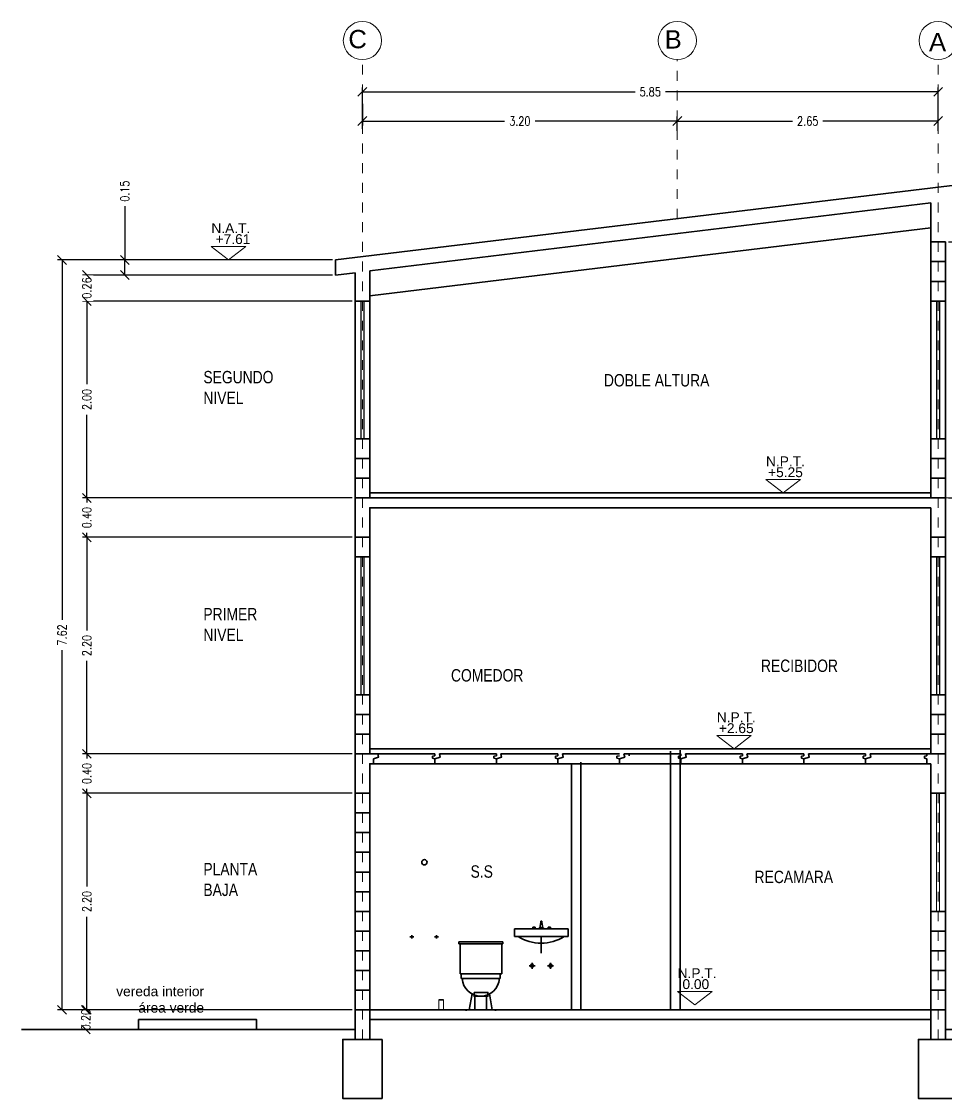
# Model space of a CAD drawing. Header units: metres. Extents: x -255 to -21, y -382 to -241.
# Drawn here: x -216.11 to -206.72, y -343 to -332.06 of the extents above; entities that cross this region are included whole.
import ezdxf
from ezdxf.enums import TextEntityAlignment as Align

# ---------------------------------------------------------------- set-up
doc = ezdxf.new("R2010")
doc.units = ezdxf.units.M
doc.header["$LTSCALE"] = 5
doc.header["$MEASUREMENT"] = 0
for name, pattern in [('CENTER2', [1.125, 0.75, -0.125, 0.125, -0.125]), ('DASHDOT', [1, 0.5, -0.25, 0, -0.25]), ('PHANTOM2', [1.25, 0.625, -0.125, 0.125, -0.125, 0.125, -0.125])]:
    doc.linetypes.add(name, pattern=pattern)
doc.layers.get('0').update_dxf_attribs({"color": 30})
for name, color, linetype, lineweight in [('A-ANNO-DIMS', 3, 'Continuous', 18), ('A-ANNO-SYMB', 3, 'Continuous', 18), ('A-ANNO-TEXT', 3, 'Continuous', 18), ('A-ELEV-MBE1', 7, 'Continuous', 35), ('A-FLOR-LEVL', 7, 'Continuous', 35), ('A-GLAZ-FULL', 4, 'Continuous', 25), ('A-SECT-MCUT', 7, 'Continuous', 35), ('A-WALL-FULL-INTR', 7, 'Continuous', 35)]:
    doc.layers.add(name, color=color, linetype=linetype, lineweight=lineweight)
doc.styles.add('E-ARIAL', font='arial.ttf')
doc.styles.add('E-ROMANS', font='romans.shx', dxfattribs={"width": 0.8})
doc.styles.get("Standard").update_dxf_attribs({"font": 'arial.ttf'})
doc.dimstyles.new('E-0050_TICK_18', dxfattribs={"dimscale": 0.001, "dimtxt": 90, "dimasz": 90, "dimexe": 45, "dimexo": 30, "dimgap": 45, "dimtad": 0, "dimzin": 0, "dimdsep": 46, "dimtxsty": 'E-ROMANS', "dimblk": 'OBLIQUE', "dimcen": 45, "dimclrd": 256, "dimclre": 256, "dimclrt": 256, "dimadec": 0, "dimazin": 0, "dimtfac": 1, "dimtmove": 1, "dimatfit": 3, "dimldrblk": 'OPEN90', "dimfxl": 1, "dimtfill": 1, "dimtolj": 1, "dimtzin": 0, "dimarcsym": 0})

# ---------------------------------------------------------------- blocks, each defined once
blk = doc.blocks.new('_Oblique')
at = {"color": 0, "linetype": 'ByBlock', "lineweight": -2}
blk.add_line((-0.5, -0.5), (0.5, 0.5), dxfattribs=at)
blk = doc.blocks.new('*D101')
at = {"layer": 'A-ANNO-DIMS', "lineweight": -2, "transparency": 16777216}
for p, q in [((-206.689, -334.299), (-204.875, -334.299)), ((-204.92, -334.299), (-204.92, -335.445)), ((-204.92, -336.899), (-204.92, -335.754)), ((-206.689, -336.899), (-204.875, -336.899))]:
    blk.add_line(p, q, dxfattribs=at)
at = {"layer": 'A-ANNO-DIMS', "lineweight": -2, "transparency": 16777216, "xscale": 0.09, "yscale": 0.09, "zscale": 0.09}
for p, rotation in [((-204.92, -334.299), 90), ((-204.92, -336.899), 270)]:
    blk.add_blockref('_Oblique', p, dxfattribs=dict(at, rotation=rotation))
at = {"layer": 'A-ANNO-DIMS', "transparency": 16777216, "insert": (-204.92, -335.599), "char_height": 0.09, "attachment_point": 5, "rotation": 90, "style": 'E-ROMANS', "bg_fill": 3, "box_fill_scale": 1.25, "bg_fill_color": 256, "bg_fill_true_color": 13158600, "bg_fill_transparency": 0}
blk.add_mtext('\\A1;2.60', dxfattribs=at)
blk = doc.blocks.new('_Open90')
at = {"color": 0, "linetype": 'ByBlock', "lineweight": -2}
for p, q in [((0, 0), (-1, 0)), ((-0.5, 0.5), (0, 0)), ((0, 0), (-0.5, -0.5))]:
    blk.add_line(p, q, dxfattribs=at)
blk = doc.blocks.new('*D102')
at = {"layer": 'A-ANNO-DIMS', "lineweight": -2, "transparency": 16777216}
for p, q in [((-205.889, -333.787), (-204.875, -333.787)), ((-204.92, -333.787), (-204.92, -333.899)), ((-204.92, -334.299), (-204.92, -334.187)), ((-206.689, -334.299), (-204.875, -334.299))]:
    blk.add_line(p, q, dxfattribs=at)
at = {"layer": 'A-ANNO-DIMS', "lineweight": -2, "transparency": 16777216, "xscale": 0.09, "yscale": 0.09, "zscale": 0.09}
for p, rotation in [((-204.92, -333.787), 90), ((-204.92, -334.299), 270)]:
    blk.add_blockref('_Oblique', p, dxfattribs=dict(at, rotation=rotation))
at = {"layer": 'A-ANNO-DIMS', "transparency": 16777216, "insert": (-204.92, -334.043), "char_height": 0.09, "attachment_point": 5, "rotation": 90, "style": 'E-ROMANS', "bg_fill": 3, "box_fill_scale": 1.25, "bg_fill_color": 256, "bg_fill_true_color": 13158600, "bg_fill_transparency": 0}
blk.add_mtext('\\A1;0.51', dxfattribs=at)
blk = doc.blocks.new('*D105')
at = {"layer": 'A-ANNO-DIMS', "lineweight": -2, "transparency": 16777216}
for p, q in [((-212.749, -342.099), (-215.5, -342.099)), ((-215.455, -342.299), (-215.455, -342.099)), ((-212.749, -342.299), (-215.5, -342.299))]:
    blk.add_line(p, q, dxfattribs=at)
at = {"layer": 'A-ANNO-DIMS', "transparency": 16777216, "insert": (-215.455, -342.199), "char_height": 0.09, "attachment_point": 5, "rotation": 90, "style": 'E-ROMANS', "bg_fill": 3, "box_fill_scale": 1.25, "bg_fill_color": 256, "bg_fill_true_color": 13158600, "bg_fill_transparency": 0}
blk.add_mtext('\\A1;0.20', dxfattribs=at)
at = {"layer": 'A-ANNO-DIMS', "lineweight": -2, "transparency": 16777216, "xscale": 0.09, "yscale": 0.09, "zscale": 0.09}
for p, rotation in [((-215.455, -342.099), 90), ((-215.455, -342.299), 270)]:
    blk.add_blockref('_Oblique', p, dxfattribs=dict(at, rotation=rotation))
blk = doc.blocks.new('*D106')
at = {"layer": 'A-ANNO-DIMS', "lineweight": -2, "transparency": 16777216}
for p, q in [((-212.949, -334.482), (-215.741, -334.482)), ((-215.696, -334.482), (-215.696, -338.136)), ((-215.696, -342.099), (-215.696, -338.445)), ((-212.749, -342.099), (-215.741, -342.099))]:
    blk.add_line(p, q, dxfattribs=at)
at = {"layer": 'A-ANNO-DIMS', "lineweight": -2, "transparency": 16777216, "xscale": 0.09, "yscale": 0.09, "zscale": 0.09}
for p, rotation in [((-215.696, -334.482), 90), ((-215.696, -342.099), 270)]:
    blk.add_blockref('_Oblique', p, dxfattribs=dict(at, rotation=rotation))
at = {"layer": 'A-ANNO-DIMS', "transparency": 16777216, "insert": (-215.696, -338.291), "char_height": 0.09, "attachment_point": 5, "rotation": 90, "style": 'E-ROMANS', "bg_fill": 3, "box_fill_scale": 1.25, "bg_fill_color": 256, "bg_fill_true_color": 13158600, "bg_fill_transparency": 0}
blk.add_mtext('\\A1;7.62', dxfattribs=at)
blk = doc.blocks.new('*D198')
at = {"layer": 'A-ANNO-DIMS', "lineweight": -2, "transparency": 16777216}
for p, q in [((-212.749, -339.899), (-215.49, -339.899)), ((-215.445, -339.899), (-215.445, -340.845)), ((-215.445, -342.099), (-215.445, -341.154)), ((-212.749, -342.099), (-215.49, -342.099))]:
    blk.add_line(p, q, dxfattribs=at)
at = {"layer": 'A-ANNO-DIMS', "lineweight": -2, "transparency": 16777216, "xscale": 0.09, "yscale": 0.09, "zscale": 0.09}
for p, rotation in [((-215.445, -339.899), 90), ((-215.445, -342.099), 270)]:
    blk.add_blockref('_Oblique', p, dxfattribs=dict(at, rotation=rotation))
at = {"layer": 'A-ANNO-DIMS', "transparency": 16777216, "insert": (-215.445, -340.999), "char_height": 0.09, "attachment_point": 5, "rotation": 90, "style": 'E-ROMANS', "bg_fill": 3, "box_fill_scale": 1.25, "bg_fill_color": 256, "bg_fill_true_color": 13158600, "bg_fill_transparency": 0}
blk.add_mtext('\\A1;2.20', dxfattribs=at)
blk = doc.blocks.new('*D199')
at = {"layer": 'A-ANNO-DIMS', "lineweight": -2, "transparency": 16777216}
for p, q in [((-212.749, -339.499), (-215.49, -339.499)), ((-215.445, -339.499), (-215.445, -339.545)), ((-215.445, -339.899), (-215.445, -339.854)), ((-212.749, -339.899), (-215.49, -339.899))]:
    blk.add_line(p, q, dxfattribs=at)
at = {"layer": 'A-ANNO-DIMS', "transparency": 16777216, "insert": (-215.445, -339.699), "char_height": 0.09, "attachment_point": 5, "rotation": 90, "style": 'E-ROMANS', "bg_fill": 3, "box_fill_scale": 1.25, "bg_fill_color": 256, "bg_fill_true_color": 13158600, "bg_fill_transparency": 0}
blk.add_mtext('\\A1;0.40', dxfattribs=at)
at = {"layer": 'A-ANNO-DIMS', "lineweight": -2, "transparency": 16777216, "xscale": 0.09, "yscale": 0.09, "zscale": 0.09}
for p, rotation in [((-215.445, -339.499), 90), ((-215.445, -339.899), 270)]:
    blk.add_blockref('_Oblique', p, dxfattribs=dict(at, rotation=rotation))
blk = doc.blocks.new('*D200')
at = {"layer": 'A-ANNO-DIMS', "lineweight": -2, "transparency": 16777216}
for p, q in [((-212.749, -337.299), (-215.49, -337.299)), ((-215.445, -337.299), (-215.445, -338.245)), ((-215.445, -339.499), (-215.445, -338.554)), ((-212.749, -339.499), (-215.49, -339.499))]:
    blk.add_line(p, q, dxfattribs=at)
at = {"layer": 'A-ANNO-DIMS', "lineweight": -2, "transparency": 16777216, "xscale": 0.09, "yscale": 0.09, "zscale": 0.09}
for p, rotation in [((-215.445, -337.299), 90), ((-215.445, -339.499), 270)]:
    blk.add_blockref('_Oblique', p, dxfattribs=dict(at, rotation=rotation))
at = {"layer": 'A-ANNO-DIMS', "transparency": 16777216, "insert": (-215.445, -338.399), "char_height": 0.09, "attachment_point": 5, "rotation": 90, "style": 'E-ROMANS', "bg_fill": 3, "box_fill_scale": 1.25, "bg_fill_color": 256, "bg_fill_true_color": 13158600, "bg_fill_transparency": 0}
blk.add_mtext('\\A1;2.20', dxfattribs=at)
blk = doc.blocks.new('*D201')
at = {"layer": 'A-ANNO-DIMS', "lineweight": -2, "transparency": 16777216}
for p, q in [((-212.749, -336.899), (-215.49, -336.899)), ((-215.445, -336.899), (-215.445, -336.945)), ((-215.445, -337.299), (-215.445, -337.254)), ((-212.749, -337.299), (-215.49, -337.299))]:
    blk.add_line(p, q, dxfattribs=at)
at = {"layer": 'A-ANNO-DIMS', "transparency": 16777216, "insert": (-215.445, -337.099), "char_height": 0.09, "attachment_point": 5, "rotation": 90, "style": 'E-ROMANS', "bg_fill": 3, "box_fill_scale": 1.25, "bg_fill_color": 256, "bg_fill_true_color": 13158600, "bg_fill_transparency": 0}
blk.add_mtext('\\A1;0.40', dxfattribs=at)
at = {"layer": 'A-ANNO-DIMS', "lineweight": -2, "transparency": 16777216, "xscale": 0.09, "yscale": 0.09, "zscale": 0.09}
for p, rotation in [((-215.445, -336.899), 90), ((-215.445, -337.299), 270)]:
    blk.add_blockref('_Oblique', p, dxfattribs=dict(at, rotation=rotation))
blk = doc.blocks.new('*D202')
at = {"layer": 'A-ANNO-DIMS', "lineweight": -2, "transparency": 16777216}
for p, q in [((-212.749, -334.899), (-215.49, -334.899)), ((-215.445, -334.899), (-215.445, -335.745)), ((-215.445, -336.899), (-215.445, -336.054)), ((-212.749, -336.899), (-215.49, -336.899))]:
    blk.add_line(p, q, dxfattribs=at)
at = {"layer": 'A-ANNO-DIMS', "lineweight": -2, "transparency": 16777216, "xscale": 0.09, "yscale": 0.09, "zscale": 0.09}
for p, rotation in [((-215.445, -334.899), 90), ((-215.445, -336.899), 270)]:
    blk.add_blockref('_Oblique', p, dxfattribs=dict(at, rotation=rotation))
at = {"layer": 'A-ANNO-DIMS', "transparency": 16777216, "insert": (-215.445, -335.899), "char_height": 0.09, "attachment_point": 5, "rotation": 90, "style": 'E-ROMANS', "bg_fill": 3, "box_fill_scale": 1.25, "bg_fill_color": 256, "bg_fill_true_color": 13158600, "bg_fill_transparency": 0}
blk.add_mtext('\\A1;2.00', dxfattribs=at)
blk = doc.blocks.new('*D203')
at = {"layer": 'A-ANNO-DIMS', "lineweight": -2, "transparency": 16777216}
for p, q in [((-212.949, -334.635), (-215.49, -334.635)), ((-215.445, -334.899), (-215.445, -334.635)), ((-212.749, -334.899), (-215.49, -334.899))]:
    blk.add_line(p, q, dxfattribs=at)
at = {"layer": 'A-ANNO-DIMS', "transparency": 16777216, "insert": (-215.445, -334.767), "char_height": 0.09, "attachment_point": 5, "rotation": 90, "style": 'E-ROMANS', "bg_fill": 3, "box_fill_scale": 1.25, "bg_fill_color": 256, "bg_fill_true_color": 13158600, "bg_fill_transparency": 0}
blk.add_mtext('\\A1;0.26', dxfattribs=at)
at = {"layer": 'A-ANNO-DIMS', "lineweight": -2, "transparency": 16777216, "xscale": 0.09, "yscale": 0.09, "zscale": 0.09}
for p, rotation in [((-215.445, -334.635), 90), ((-215.445, -334.899), 270)]:
    blk.add_blockref('_Oblique', p, dxfattribs=dict(at, rotation=rotation))
blk = doc.blocks.new('*D107')
at = {"layer": 'A-ANNO-DIMS', "lineweight": -2, "transparency": 16777216}
for p, q in [((-215.059, -333.937), (-215.059, -334.482)), ((-212.949, -334.482), (-215.104, -334.482)), ((-215.059, -334.635), (-215.059, -334.482)), ((-212.949, -334.635), (-215.104, -334.635))]:
    blk.add_line(p, q, dxfattribs=at)
at = {"layer": 'A-ANNO-DIMS', "lineweight": -2, "transparency": 16777216, "xscale": 0.09, "yscale": 0.09, "zscale": 0.09}
for p, rotation in [((-215.059, -334.482), 90), ((-215.059, -334.635), 270)]:
    blk.add_blockref('_Oblique', p, dxfattribs=dict(at, rotation=rotation))
at = {"layer": 'A-ANNO-DIMS', "transparency": 16777216, "insert": (-215.059, -333.783), "char_height": 0.09, "attachment_point": 5, "rotation": 90, "style": 'E-ROMANS', "bg_fill": 3, "box_fill_scale": 1.25, "bg_fill_color": 256, "bg_fill_true_color": 13158600, "bg_fill_transparency": 0}
blk.add_mtext('\\A1;0.15', dxfattribs=at)
blk = doc.blocks.new('*D108')
at = {"layer": 'A-ANNO-DIMS', "lineweight": -2, "transparency": 16777216}
for p, q in [((-209.444, -333.171), (-209.444, -333.026)), ((-209.444, -333.071), (-208.274, -333.071)), ((-206.794, -333.071), (-207.964, -333.071)), ((-206.794, -333.171), (-206.794, -333.026))]:
    blk.add_line(p, q, dxfattribs=at)
at = {"layer": 'A-ANNO-DIMS', "lineweight": -2, "transparency": 16777216, "xscale": 0.09, "yscale": 0.09, "zscale": 0.09, "rotation": 180}
blk.add_blockref('_Oblique', (-209.444, -333.071), dxfattribs=at)
at = {"layer": 'A-ANNO-DIMS', "lineweight": -2, "transparency": 16777216, "xscale": 0.09, "yscale": 0.09, "zscale": 0.09}
blk.add_blockref('_Oblique', (-206.794, -333.071), dxfattribs=at)
at = {"layer": 'A-ANNO-DIMS', "transparency": 16777216, "insert": (-208.119, -333.071), "char_height": 0.09, "attachment_point": 5, "style": 'E-ROMANS', "bg_fill": 3, "box_fill_scale": 1.25, "bg_fill_color": 256, "bg_fill_true_color": 13158600, "bg_fill_transparency": 0}
blk.add_mtext('\\A1;2.65', dxfattribs=at)
blk = doc.blocks.new('*D109')
at = {"layer": 'A-ANNO-DIMS', "lineweight": -2, "transparency": 16777216}
for p, q in [((-212.644, -332.897), (-212.644, -333.116)), ((-212.644, -333.071), (-211.199, -333.071)), ((-209.444, -333.071), (-210.889, -333.071)), ((-209.444, -333.171), (-209.444, -333.026))]:
    blk.add_line(p, q, dxfattribs=at)
at = {"layer": 'A-ANNO-DIMS', "lineweight": -2, "transparency": 16777216, "xscale": 0.09, "yscale": 0.09, "zscale": 0.09, "rotation": 180}
blk.add_blockref('_Oblique', (-212.644, -333.071), dxfattribs=at)
at = {"layer": 'A-ANNO-DIMS', "lineweight": -2, "transparency": 16777216, "xscale": 0.09, "yscale": 0.09, "zscale": 0.09}
blk.add_blockref('_Oblique', (-209.444, -333.071), dxfattribs=at)
at = {"layer": 'A-ANNO-DIMS', "transparency": 16777216, "insert": (-211.044, -333.071), "char_height": 0.09, "attachment_point": 5, "style": 'E-ROMANS', "bg_fill": 3, "box_fill_scale": 1.25, "bg_fill_color": 256, "bg_fill_true_color": 13158600, "bg_fill_transparency": 0}
blk.add_mtext('\\A1;3.20', dxfattribs=at)
blk = doc.blocks.new('*D110')
at = {"layer": 'A-ANNO-DIMS', "lineweight": -2, "transparency": 16777216}
for p, q in [((-212.644, -333.149), (-212.644, -332.729)), ((-212.644, -332.774), (-209.874, -332.774)), ((-206.794, -332.774), (-209.564, -332.774)), ((-206.794, -333.149), (-206.794, -332.729))]:
    blk.add_line(p, q, dxfattribs=at)
at = {"layer": 'A-ANNO-DIMS', "lineweight": -2, "transparency": 16777216, "xscale": 0.09, "yscale": 0.09, "zscale": 0.09, "rotation": 180}
blk.add_blockref('_Oblique', (-212.644, -332.774), dxfattribs=at)
at = {"layer": 'A-ANNO-DIMS', "lineweight": -2, "transparency": 16777216, "xscale": 0.09, "yscale": 0.09, "zscale": 0.09}
blk.add_blockref('_Oblique', (-206.794, -332.774), dxfattribs=at)
at = {"layer": 'A-ANNO-DIMS', "transparency": 16777216, "insert": (-209.719, -332.774), "char_height": 0.09, "attachment_point": 5, "style": 'E-ROMANS', "bg_fill": 3, "box_fill_scale": 1.25, "bg_fill_color": 256, "bg_fill_true_color": 13158600, "bg_fill_transparency": 0}
blk.add_mtext('\\A1;5.85', dxfattribs=at)
blk = doc.blocks.new('TAG-LEVEL-CO')
for points in [[(0.352, 0.272), (-0.352, 0.272)], [(0.352, 0.272), (0, 0), (-0.352, 0.272)]]:
    blk.add_lwpolyline(points)
at = {"style": 'E-ARIAL'}
for tag, p in [('N.P.T.', (0, 0.486)), ('%%P0,00', (0, 0.262))]:
    blk.add_attdef(tag, text='', height=0.2, dxfattribs=at).set_placement(p, align=Align.BOTTOM_CENTER)

msp = doc.modelspace()

# ---------------------------------------------------------------- linework, layer by layer
at = {"layer": 'A-ANNO-DIMS'}
for centre in [(-212.644, -332.253), (-209.444, -332.253), (-206.794, -332.253)]:
    msp.add_circle(centre, 0.194, dxfattribs=at)
at = {"layer": 'A-ANNO-SYMB', "linetype": 'CENTER2', "ltscale": 0.001}
msp.add_line((-209.444, -334.062), (-209.444, -332.447), dxfattribs=at)
at = {"layer": 'A-ANNO-SYMB', "linetype": 'DASHDOT'}
for p, q in [((-206.809, -339.899), (-206.809, -341.099)), ((-206.779, -339.899), (-206.779, -341.099)), ((-211.869, -341.999), (-211.869, -342.099)), ((-211.819, -341.999), (-211.819, -342.099))]:
    msp.add_line(p, q, dxfattribs=at)
at = {"layer": 'A-ELEV-MBE1'}
for p, q in [((-210.83, -341.199), (-210.821, -341.199)), ((-210.83, -341.212), (-210.83, -341.199)), ((-210.821, -341.212), (-210.821, -341.199)), ((-211.098, -341.275), (-211.098, -341.354)), ((-211.098, -341.275), (-210.554, -341.275)), ((-210.911, -341.258), (-210.889, -341.258)), ((-210.911, -341.275), (-210.911, -341.258)), ((-210.905, -341.275), (-210.905, -341.258)), ((-210.895, -341.275), (-210.895, -341.258)), ((-210.889, -341.275), (-210.889, -341.258)), ((-210.847, -341.275), (-210.847, -341.265)), ((-210.847, -341.265), (-210.804, -341.265)), ((-210.842, -341.265), (-210.83, -341.212)), ((-210.83, -341.212), (-210.821, -341.212)), ((-210.826, -341.218), (-210.826, -341.212)), ((-210.811, -341.265), (-210.821, -341.212)), ((-210.804, -341.275), (-210.804, -341.265)), ((-210.757, -341.275), (-210.757, -341.258)), ((-210.757, -341.258), (-210.734, -341.258)), ((-210.75, -341.275), (-210.75, -341.258)), ((-210.74, -341.275), (-210.74, -341.258)), ((-210.734, -341.275), (-210.734, -341.258)), ((-210.554, -341.275), (-210.554, -341.354)), ((-212.163, -341.358), (-212.123, -341.358)), ((-212.142, -341.341), (-212.142, -341.375)), ((-211.871, -341.358), (-211.911, -341.358)), ((-211.892, -341.341), (-211.892, -341.375)), ((-211.665, -341.429), (-211.665, -341.41)), ((-211.665, -341.41), (-211.216, -341.41)), ((-211.216, -341.41), (-211.216, -341.429)), ((-211.098, -341.354), (-210.554, -341.354)), ((-210.826, -341.354), (-210.826, -341.522)), ((-211.665, -341.429), (-211.216, -341.429)), ((-211.652, -341.733), (-211.652, -341.429)), ((-211.228, -341.429), (-211.228, -341.733)), ((-210.92, -341.681), (-210.92, -341.622)), ((-210.732, -341.681), (-210.732, -341.622)), ((-211.652, -341.733), (-211.228, -341.733)), ((-211.639, -341.733), (-211.639, -341.782)), ((-211.243, -341.733), (-211.243, -341.782)), ((-210.95, -341.652), (-210.89, -341.651)), ((-210.702, -341.652), (-210.762, -341.651)), ((-211.639, -341.782), (-211.243, -341.782)), ((-211.53, -341.938), (-211.558, -342.099)), ((-211.501, -341.951), (-211.501, -342.099)), ((-211.382, -341.951), (-211.382, -342.099)), ((-211.352, -341.938), (-211.324, -342.099)), ((-211.59, -342.099), (-211.293, -342.099)), ((-211.59, -342.099), (-211.59, -342.109)), ((-211.293, -342.099), (-211.293, -342.109))]:
    msp.add_line(p, q, dxfattribs=at)
msp.add_lwpolyline([(-210.829, -341.224, 0.044164), (-210.828, -341.226, 0.057599), (-210.828, -341.228, 0.099885), (-210.827, -341.229, 0.193848), (-210.826, -341.229, 0.193848), (-210.825, -341.229, 0.099885), (-210.824, -341.228, 0.057599), (-210.824, -341.226, 0.044164), (-210.823, -341.224, 0.044164), (-210.824, -341.221, 0.057599), (-210.824, -341.219, 0.099885), (-210.825, -341.218, 0.193848), (-210.826, -341.218, 0.193848), (-210.827, -341.218, 0.099885), (-210.828, -341.219, 0.057599), (-210.828, -341.221, 0.044164)], format="xyb", close=True, dxfattribs=at)
msp.add_lwpolyline([(-211.51, -341.922), (-211.51, -341.961), (-211.369, -341.961), (-211.369, -341.922)], close=True, dxfattribs=at)
for centre, radius in [((-212.014, -340.6), 0.0275), ((-210.92, -341.651), 0.0157), ((-210.732, -341.651), 0.0157)]:
    msp.add_circle(centre, radius, dxfattribs=at)
for centre, radius, start, end in [((-210.828, -340.985), 0.438, 237.5573, 302.4427), ((-211.441, -341.772), 0.189, 183.0963, 356.9037)]:
    msp.add_arc(centre, radius, start, end, dxfattribs=at)
at = {"layer": 'A-FLOR-LEVL'}
for p, q in [((-209.419, -334.463), (-206.869, -334.154)), ((-212.569, -334.845), (-209.419, -334.463))]:
    msp.add_line(p, q, dxfattribs=at)
at = {"layer": 'A-GLAZ-FULL', "linetype": 'DASHDOT'}
for p, q in [((-212.659, -334.899), (-212.659, -336.299)), ((-212.629, -334.899), (-212.629, -336.299)), ((-206.809, -334.899), (-206.809, -336.299)), ((-206.779, -334.899), (-206.779, -336.299)), ((-212.659, -337.499), (-212.659, -338.899)), ((-212.629, -337.499), (-212.629, -338.899)), ((-206.809, -337.499), (-206.809, -338.899)), ((-206.779, -337.499), (-206.779, -338.899))]:
    msp.add_line(p, q, dxfattribs=at)
at = {"layer": 'A-SECT-MCUT'}
for p, q in [((-206.869, -334.299), (-206.869, -333.902)), ((-206.869, -334.299), (-206.869, -336.899)), ((-206.719, -334.299), (-206.869, -334.299)), ((-206.719, -336.899), (-206.719, -334.299)), ((-212.919, -334.482), (-212.919, -334.635)), ((-206.719, -334.499), (-206.869, -334.499)), ((-212.719, -334.611), (-212.719, -334.899)), ((-212.569, -334.899), (-212.569, -334.593)), ((-206.719, -334.699), (-206.869, -334.699)), ((-212.569, -334.899), (-212.719, -334.899)), ((-212.719, -334.899), (-212.719, -336.899)), ((-212.719, -334.899), (-212.569, -334.899)), ((-212.569, -336.899), (-212.569, -334.899)), ((-206.719, -334.899), (-206.869, -334.899)), ((-212.569, -336.299), (-212.719, -336.299)), ((-206.719, -336.299), (-206.869, -336.299)), ((-212.569, -336.499), (-212.719, -336.499)), ((-206.719, -336.499), (-206.869, -336.499)), ((-212.569, -336.699), (-212.719, -336.699)), ((-206.719, -336.699), (-206.869, -336.699)), ((-210.919, -336.899), (-206.719, -336.899)), ((-206.907, -336.899), (-206.719, -336.899)), ((-206.719, -336.899), (-206.719, -337.299)), ((-210.919, -336.999), (-206.869, -336.999)), ((-206.869, -337.299), (-206.869, -336.999)), ((-212.719, -339.499), (-212.719, -337.299)), ((-212.569, -337.299), (-212.569, -339.499)), ((-206.719, -337.299), (-206.869, -337.299)), ((-206.869, -339.499), (-206.869, -337.299)), ((-206.719, -337.299), (-206.719, -339.499)), ((-212.569, -337.499), (-212.719, -337.499)), ((-206.719, -337.499), (-206.869, -337.499)), ((-212.569, -338.899), (-212.719, -338.899)), ((-206.719, -338.899), (-206.869, -338.899)), ((-212.569, -339.099), (-212.719, -339.099)), ((-206.719, -339.099), (-206.869, -339.099)), ((-212.569, -339.299), (-212.719, -339.299)), ((-206.719, -339.299), (-206.869, -339.299)), ((-211.907, -339.519), (-211.932, -339.524)), ((-211.932, -339.544), (-211.932, -339.524)), ((-211.907, -339.549), (-211.932, -339.544)), ((-211.907, -339.519), (-211.907, -339.499)), ((-211.282, -339.519), (-211.307, -339.524)), ((-211.307, -339.544), (-211.307, -339.524)), ((-211.282, -339.549), (-211.307, -339.544)), ((-211.282, -339.519), (-211.282, -339.499)), ((-210.657, -339.519), (-210.682, -339.524)), ((-210.682, -339.544), (-210.682, -339.524)), ((-210.657, -339.549), (-210.682, -339.544)), ((-210.657, -339.519), (-210.657, -339.499)), ((-210.032, -339.519), (-210.057, -339.524)), ((-210.057, -339.544), (-210.057, -339.524)), ((-210.032, -339.549), (-210.057, -339.544)), ((-209.932, -339.519), (-209.932, -339.499)), ((-209.407, -339.519), (-209.432, -339.524)), ((-209.432, -339.544), (-209.432, -339.524)), ((-209.407, -339.549), (-209.432, -339.544)), ((-209.407, -339.519), (-209.407, -339.499)), ((-208.782, -339.519), (-208.807, -339.524)), ((-208.807, -339.544), (-208.807, -339.524)), ((-208.782, -339.549), (-208.807, -339.544)), ((-208.782, -339.519), (-208.782, -339.499)), ((-208.157, -339.519), (-208.182, -339.524)), ((-208.182, -339.544), (-208.182, -339.524)), ((-208.157, -339.549), (-208.182, -339.544)), ((-208.157, -339.519), (-208.157, -339.499)), ((-207.532, -339.519), (-207.557, -339.524)), ((-207.557, -339.544), (-207.557, -339.524)), ((-207.532, -339.549), (-207.557, -339.544)), ((-207.532, -339.519), (-207.532, -339.499)), ((-206.907, -339.519), (-206.932, -339.524)), ((-206.932, -339.544), (-206.932, -339.524)), ((-206.907, -339.549), (-206.932, -339.544)), ((-206.907, -339.519), (-206.907, -339.499)), ((-206.907, -339.499), (-206.719, -339.499)), ((-206.907, -339.599), (-206.907, -339.549)), ((-206.719, -339.499), (-206.719, -339.899)), ((-206.907, -339.599), (-206.869, -339.599)), ((-206.869, -339.899), (-206.869, -339.599)), ((-212.719, -339.899), (-212.719, -342.099)), ((-206.719, -339.899), (-206.869, -339.899)), ((-206.869, -339.899), (-206.869, -342.099)), ((-212.569, -340.099), (-212.719, -340.099)), ((-212.569, -340.299), (-212.719, -340.299)), ((-212.569, -340.499), (-212.719, -340.499)), ((-212.569, -340.699), (-212.719, -340.699)), ((-212.569, -340.899), (-212.719, -340.899)), ((-212.569, -341.099), (-212.719, -341.099)), ((-206.719, -341.099), (-206.869, -341.099)), ((-212.569, -341.299), (-212.719, -341.299)), ((-206.719, -341.299), (-206.869, -341.299)), ((-212.569, -341.499), (-212.719, -341.499)), ((-206.719, -341.499), (-206.869, -341.499)), ((-212.569, -341.699), (-212.719, -341.699)), ((-206.719, -341.699), (-206.869, -341.699)), ((-212.569, -341.899), (-212.719, -341.899)), ((-206.719, -341.899), (-206.869, -341.899)), ((-212.569, -342.099), (-212.719, -342.099)), ((-212.719, -342.099), (-212.719, -342.399)), ((-206.869, -342.099), (-212.569, -342.099)), ((-212.569, -342.399), (-212.569, -342.099)), ((-206.719, -342.099), (-206.869, -342.099)), ((-206.869, -342.099), (-206.869, -342.399)), ((-206.719, -342.399), (-206.719, -342.099)), ((-206.869, -342.199), (-212.569, -342.199))]:
    msp.add_line(p, q, dxfattribs=at)
for points in [[(-212.919, -334.482), (-205.919, -333.636)], [(-212.569, -334.593), (-206.869, -333.902)], [(-212.919, -334.635), (-212.719, -334.611)], [(-210.919, -336.899), (-212.719, -336.899), (-212.719, -337.299), (-212.569, -337.299), (-212.569, -336.999), (-210.919, -336.999)], [(-212.569, -336.849), (-210.919, -336.849)], [(-210.919, -336.849), (-206.869, -336.849)], [(-212.569, -339.449), (-206.869, -339.449)], [(-212.486, -339.499), (-212.719, -339.499), (-212.719, -339.899), (-212.569, -339.899), (-212.569, -339.599), (-212.532, -339.599)], [(-212.532, -339.549), (-212.479, -339.532), (-212.486, -339.499)], [(-211.907, -339.599), (-212.532, -339.599), (-212.532, -339.549)], [(-212.486, -339.499), (-211.907, -339.499)], [(-211.907, -339.549), (-211.854, -339.532), (-211.861, -339.499)], [(-211.282, -339.599), (-211.907, -339.599), (-211.907, -339.549)], [(-211.861, -339.499), (-211.282, -339.499)], [(-211.282, -339.549), (-211.229, -339.532), (-211.236, -339.499)], [(-210.657, -339.599), (-211.282, -339.599), (-211.282, -339.549)], [(-211.236, -339.499), (-210.657, -339.499)], [(-210.657, -339.549), (-210.604, -339.532), (-210.611, -339.499)], [(-210.032, -339.599), (-210.657, -339.599), (-210.657, -339.549)], [(-210.611, -339.499), (-210.032, -339.499)], [(-210.032, -339.549), (-209.979, -339.532), (-209.986, -339.499)], [(-209.407, -339.599), (-210.032, -339.599), (-210.032, -339.549)], [(-209.986, -339.499), (-209.407, -339.499)], [(-209.407, -339.549), (-209.354, -339.532), (-209.361, -339.499)], [(-208.782, -339.599), (-209.407, -339.599), (-209.407, -339.549)], [(-209.361, -339.499), (-208.782, -339.499)], [(-208.782, -339.549), (-208.729, -339.532), (-208.736, -339.499)], [(-208.157, -339.599), (-208.782, -339.599), (-208.782, -339.549)], [(-208.736, -339.499), (-208.157, -339.499)], [(-208.157, -339.549), (-208.104, -339.532), (-208.111, -339.499)], [(-207.532, -339.599), (-208.157, -339.599), (-208.157, -339.549)], [(-208.111, -339.499), (-207.532, -339.499)], [(-207.532, -339.549), (-207.479, -339.532), (-207.486, -339.499)], [(-206.907, -339.599), (-207.532, -339.599), (-207.532, -339.549)], [(-207.486, -339.499), (-206.907, -339.499)], [(-212.569, -342.099), (-212.569, -339.899)], [(-206.719, -342.099), (-206.719, -339.899)], [(-211.869, -341.999), (-211.819, -341.999)], [(-201.231, -342.299), (-206.719, -342.299)]]:
    msp.add_lwpolyline(points, dxfattribs=at)
for points in [[(-212.444, -342.399), (-212.844, -342.399), (-212.844, -342.999), (-212.444, -342.999)], [(-206.594, -342.399), (-206.994, -342.399), (-206.994, -342.999), (-206.594, -342.999)]]:
    msp.add_lwpolyline(points, close=True, dxfattribs=at)
at = {"layer": 'A-WALL-FULL-INTR'}
for p, q in [((-209.514, -342.099), (-209.514, -339.472)), ((-209.414, -342.099), (-209.414, -339.46)), ((-210.519, -342.099), (-210.519, -339.594)), ((-210.424, -342.099), (-210.424, -339.583))]:
    msp.add_line(p, q, dxfattribs=at)

# ---------------------------------------------------------------- block references
at = {"layer": 'A-ANNO-SYMB'}
ref = msp.add_blockref('TAG-LEVEL-CO', (-208.368, -336.849), dxfattribs=dict(at, xscale=-0.5, yscale=0.5, zscale=0.5))
ref.add_attrib('%%P0,00', '+5.25', dxfattribs={"layer": '0', "height": 0.1, "style": 'E-ARIAL'}).set_placement((-208.345, -336.718), align=Align.BOTTOM_CENTER)
ref.add_attrib('N.P.T.', 'N.P.T.', dxfattribs={"layer": '0', "height": 0.1, "style": 'E-ARIAL'}).set_placement((-208.345, -336.607), align=Align.BOTTOM_CENTER)
ref = msp.add_blockref('TAG-LEVEL-CO', (-208.868, -339.449), dxfattribs=dict(at, xscale=-0.5, yscale=0.5, zscale=0.5))
ref.add_attrib('%%P0,00', '+2.65', dxfattribs={"layer": '0', "height": 0.1, "style": 'E-ARIAL'}).set_placement((-208.845, -339.318), align=Align.BOTTOM_CENTER)
ref.add_attrib('N.P.T.', 'N.P.T.', dxfattribs={"layer": '0', "height": 0.1, "style": 'E-ARIAL'}).set_placement((-208.845, -339.207), align=Align.BOTTOM_CENTER)
ref = msp.add_blockref('TAG-LEVEL-CO', (-209.265, -342.049), dxfattribs=dict(at, xscale=-0.5, yscale=0.5, zscale=0.5))
ref.add_attrib('%%P0,00', '0.00', dxfattribs={"layer": '0', "height": 0.1, "style": 'E-ARIAL'}).set_placement((-209.256, -341.918), align=Align.BOTTOM_CENTER)
ref.add_attrib('N.P.T.', 'N.P.T.', dxfattribs={"layer": '0', "height": 0.1, "style": 'E-ARIAL'}).set_placement((-209.243, -341.807), align=Align.BOTTOM_CENTER)

# ---------------------------------------------------------------- texts
at = {"layer": 'A-ANNO-TEXT', "color": 9, "char_height": 0.18608, "width": 2.72022, "attachment_point": 9}
for s, insert in [('{\\fArial|b0|i0|c0|p34;C}', (-212.599, -332.334)), ('{\\fArial|b0|i0|c0|p34;B}', (-209.399, -332.334)), ('{\\fArial|b0|i0|c0|p34;A}', (-206.713, -332.361))]:
    msp.add_mtext(s, dxfattribs=dict(at, insert=insert))
at = {"layer": 'A-ANNO-TEXT', "char_height": 0.126, "attachment_point": 1, "style": 'E-ROMANS'}
for s, insert in [('{\\fArial|b0|i0|c0|p34;DOBLE ALTURA}', (-210.19, -335.641)), ('{\\fArial|b0|i0|c0|p34;RECIBIDOR}', (-208.594, -338.541)), ('{\\fArial|b0|i0|c0|p34;COMEDOR}', (-211.744, -338.638)), ('{\\fArial|b0|i0|c0|p34;S.S}', (-211.545, -340.631)), ('{\\fArial|b0|i0|c0|p34;RECAMARA}', (-208.659, -340.686))]:
    msp.add_mtext(s, dxfattribs=dict(at, insert=insert))

# ---------------------------------------------------------------- next in the draw order: dimensions: what is measured, and where the dimension line sits
at = {"layer": 'A-ANNO-DIMS'}
for base, p1, p2, angle, picture, middle in [((-209.444, -333.071), (-206.794, -333.201), (-209.444, -333.201), 180, '*D108', (-208.119, -333.071)), ((-204.92, -334.299), (-206.719, -336.899), (-206.719, -334.299), 90, '*D101', (-204.92, -335.599))]:
    dim = msp.add_linear_dim(base=base, p1=p1, p2=p2, angle=angle, dimstyle='E-0050_TICK_18', dxfattribs=at)
    dim.commit()
    dim.dimension.update_dxf_attribs({"geometry": picture, "text_midpoint": middle})
dim = msp.add_linear_dim(base=(-215.455, -342.099), p1=(-212.719, -342.299), p2=(-212.719, -342.099), angle=90, dimstyle='E-0050_TICK_18', dxfattribs=at)
dim.commit()
dim.dimension.update_dxf_attribs({"geometry": '*D105', "text_midpoint": (-215.455, -342.199), "dimtype": 160})

# ---------------------------------------------------------------- next in the draw order: linework, layer by layer
at = {"layer": 'A-ANNO-SYMB', "linetype": 'PHANTOM2', "ltscale": 0.001}
msp.add_line((-206.719, -336.899), (-203.814, -336.899), dxfattribs=at)
at = {"layer": 'A-SECT-MCUT'}
for points in [[(-213.719, -342.299), (-213.719, -342.199), (-214.919, -342.199), (-214.919, -342.299)], [(-216.108, -342.299), (-212.719, -342.299)]]:
    msp.add_lwpolyline(points, dxfattribs=at)

# ---------------------------------------------------------------- next in the draw order: dimensions: what is measured, and where the dimension line sits
at = {"layer": 'A-ANNO-DIMS'}
for base, p1, p2, angle, picture, middle in [((-212.644, -333.071), (-209.444, -333.201), (-212.644, -332.867), 180, '*D109', (-211.044, -333.071)), ((-204.92, -333.787), (-206.719, -334.299), (-205.919, -333.787), 90, '*D102', (-204.92, -334.043)), ((-215.696, -342.099), (-212.919, -334.482), (-212.719, -342.099), 90, '*D106', (-215.696, -338.291))]:
    dim = msp.add_linear_dim(base=base, p1=p1, p2=p2, angle=angle, dimstyle='E-0050_TICK_18', dxfattribs=at)
    dim.commit()
    dim.dimension.update_dxf_attribs({"geometry": picture, "text_midpoint": middle})

# ---------------------------------------------------------------- next in the draw order: texts
at = {"layer": 'A-ANNO-TEXT', "insert": (-214.253, -342.129), "char_height": 0.1, "attachment_point": 9, "style": 'E-ARIAL'}
msp.add_mtext('vereda interior \\Párea verde', dxfattribs=at)

# ---------------------------------------------------------------- next in the draw order: dimensions: what is measured, and where the dimension line sits
at = {"layer": 'A-ANNO-DIMS'}
dim = msp.add_linear_dim(base=(-212.644, -332.774), p1=(-206.794, -333.179), p2=(-212.644, -333.179), angle=180, dimstyle='E-0050_TICK_18', dxfattribs=at)
dim.commit()
dim.dimension.update_dxf_attribs({"geometry": '*D110', "text_midpoint": (-209.719, -332.774)})

# ---------------------------------------------------------------- next in the draw order: linework, layer by layer
at = {"layer": 'A-ANNO-SYMB', "linetype": 'CENTER2', "ltscale": 0.001}
for p, q in [((-212.644, -342.399), (-212.644, -332.447)), ((-209.444, -334.062), (-209.444, -332.447)), ((-206.794, -342.399), (-206.794, -332.447))]:
    msp.add_line(p, q, dxfattribs=at)

# ---------------------------------------------------------------- next in the draw order: dimensions: what is measured, and where the dimension line sits
at = {"layer": 'A-ANNO-DIMS'}
dim = msp.add_linear_dim(base=(-215.445, -339.899), p1=(-212.719, -342.099), p2=(-212.719, -339.899), angle=90, dimstyle='E-0050_TICK_18', dxfattribs=at)
dim.commit()
dim.dimension.update_dxf_attribs({"geometry": '*D198', "text_midpoint": (-215.445, -340.999)})

# ---------------------------------------------------------------- next in the draw order: texts
at = {"layer": 'A-ANNO-TEXT', "insert": (-214.26, -340.607), "char_height": 0.126, "attachment_point": 1, "style": 'E-ROMANS'}
msp.add_mtext('{\\fArial|b0|i0|c0|p34;PLANTA \\PBAJA}', dxfattribs=at)

# ---------------------------------------------------------------- next in the draw order: dimensions: what is measured, and where the dimension line sits
at = {"layer": 'A-ANNO-DIMS'}
dim = msp.add_linear_dim(base=(-215.445, -339.499), p1=(-212.719, -339.899), p2=(-212.719, -339.499), angle=90, dimstyle='E-0050_TICK_18', dxfattribs=at)
dim.commit()
dim.dimension.update_dxf_attribs({"geometry": '*D199', "text_midpoint": (-215.445, -339.699), "dimtype": 160})

# ---------------------------------------------------------------- next in the draw order: dimensions: what is measured, and where the dimension line sits
dim = msp.add_linear_dim(base=(-215.445, -337.299), p1=(-212.719, -339.499), p2=(-212.719, -337.299), angle=90, dimstyle='E-0050_TICK_18', dxfattribs=at)
dim.commit()
dim.dimension.update_dxf_attribs({"geometry": '*D200', "text_midpoint": (-215.445, -338.399)})

# ---------------------------------------------------------------- next in the draw order: texts
at = {"layer": 'A-ANNO-TEXT', "insert": (-214.26, -338.017), "char_height": 0.126, "attachment_point": 1, "style": 'E-ROMANS'}
msp.add_mtext('{\\fArial|b0|i0|c0|p34;PRIMER\\PNIVEL}', dxfattribs=at)

# ---------------------------------------------------------------- next in the draw order: dimensions: what is measured, and where the dimension line sits
at = {"layer": 'A-ANNO-DIMS'}
dim = msp.add_linear_dim(base=(-215.445, -336.899), p1=(-212.719, -337.299), p2=(-212.719, -336.899), angle=90, dimstyle='E-0050_TICK_18', dxfattribs=at)
dim.commit()
dim.dimension.update_dxf_attribs({"geometry": '*D201', "text_midpoint": (-215.445, -337.099), "dimtype": 160})

# ---------------------------------------------------------------- next in the draw order: dimensions: what is measured, and where the dimension line sits
dim = msp.add_linear_dim(base=(-215.445, -334.899), p1=(-212.719, -336.899), p2=(-212.719, -334.899), angle=90, dimstyle='E-0050_TICK_18', dxfattribs=at)
dim.commit()
dim.dimension.update_dxf_attribs({"geometry": '*D202', "text_midpoint": (-215.445, -335.899)})

# ---------------------------------------------------------------- next in the draw order: texts
at = {"layer": 'A-ANNO-TEXT', "insert": (-214.26, -335.609), "char_height": 0.126, "attachment_point": 1, "style": 'E-ROMANS'}
msp.add_mtext('{\\fArial|b0|i0|c0|p34;SEGUNDO\\PNIVEL}', dxfattribs=at)

# ---------------------------------------------------------------- next in the draw order: dimensions: what is measured, and where the dimension line sits
at = {"layer": 'A-ANNO-DIMS'}
dim = msp.add_linear_dim(base=(-215.445, -334.635), p1=(-212.719, -334.899), p2=(-212.919, -334.635), angle=90, dimstyle='E-0050_TICK_18', dxfattribs=at)
dim.commit()
dim.dimension.update_dxf_attribs({"geometry": '*D203', "text_midpoint": (-215.445, -334.767), "dimtype": 160})

# ---------------------------------------------------------------- next in the draw order: dimensions: what is measured, and where the dimension line sits
dim = msp.add_linear_dim(base=(-215.059, -334.482), p1=(-212.919, -334.635), p2=(-212.919, -334.482), angle=90, dimstyle='E-0050_TICK_18', dxfattribs=at)
dim.commit()
dim.dimension.update_dxf_attribs({"geometry": '*D107', "text_midpoint": (-215.059, -333.783), "dimtype": 160})

# ---------------------------------------------------------------- next in the draw order: block references
at = {"layer": 'A-ANNO-SYMB'}
ref = msp.add_blockref('TAG-LEVEL-CO', (-214.004, -334.482), dxfattribs=dict(at, xscale=-0.5, yscale=0.5, zscale=0.5))
ref.add_attrib('%%P0,00', '+7.61', dxfattribs={"layer": '0', "height": 0.1, "style": 'E-ARIAL'}).set_placement((-213.959, -334.35), align=Align.BOTTOM_CENTER)
ref.add_attrib('N.P.T.', 'N.A.T.', dxfattribs={"layer": '0', "height": 0.1, "style": 'E-ARIAL'}).set_placement((-213.981, -334.239), align=Align.BOTTOM_CENTER)

doc.saveas('drawing.dxf')
